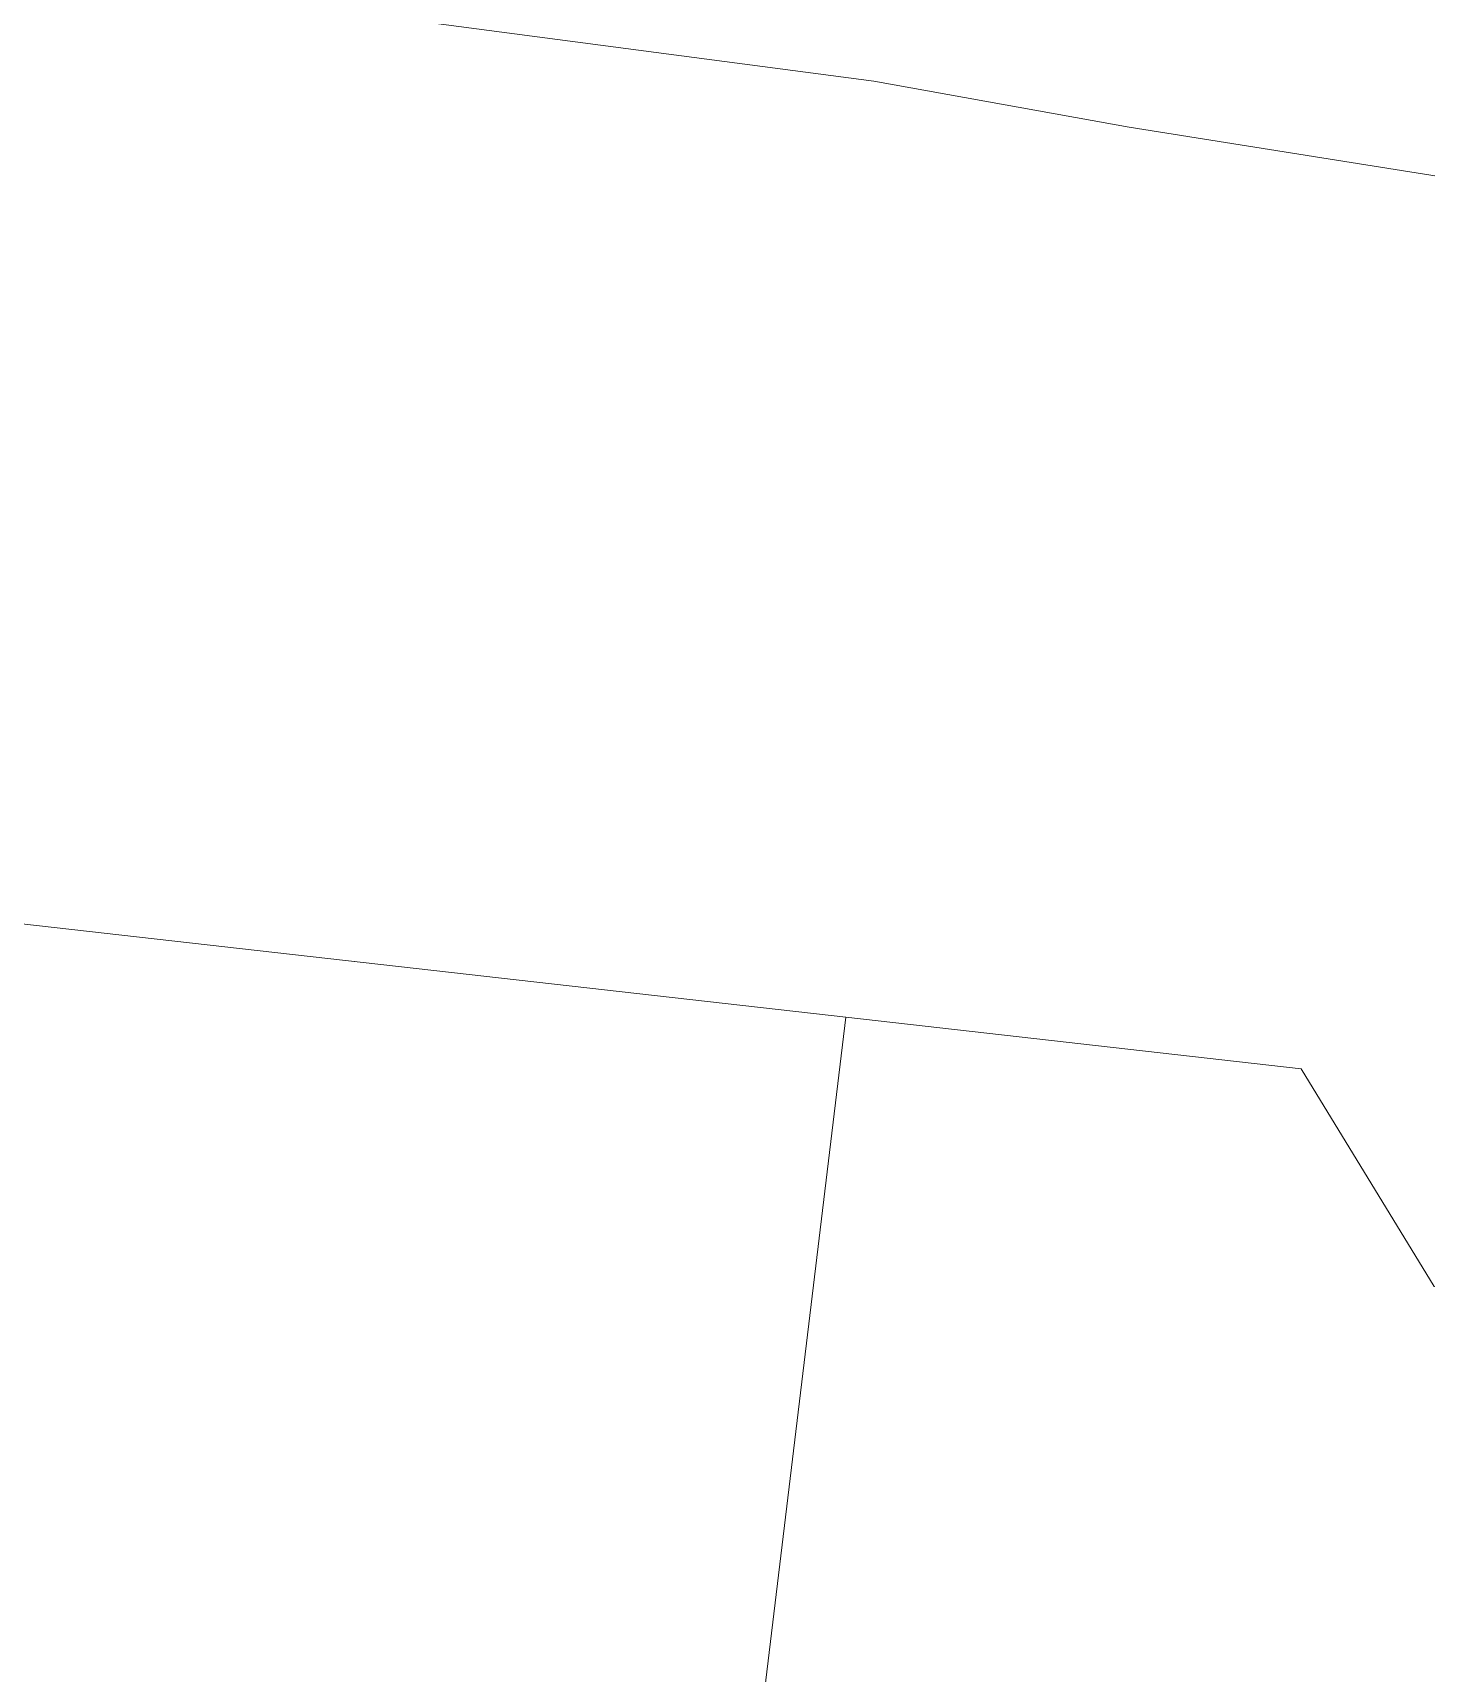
# Model space of a CAD drawing. Header units: metres. Extents: x 254239 to 260101, y 6186854 to 6190266.
# Drawn here: x 258070 to 258694, y 6188572 to 6189307 of the extents above; entities that cross this region are included whole.
import ezdxf

# ---------------------------------------------------------------- set-up
doc = ezdxf.new("R2010")
doc.units = ezdxf.units.M
doc.layers.add('Cadastre Land Parcels_SP_EXT', color=118, linetype='Continuous', lineweight=15)

msp = doc.modelspace()

# ---------------------------------------------------------------- linework, layer by layer
at = {"layer": 'Cadastre Land Parcels_SP_EXT', "linetype": 'Continuous'}
for points in [[(258818.975, 6189885.723), (258507.528, 6189698.33), (258506.908, 6189693.873), (258495.088, 6189695.564), (258463.76, 6189473.968), (258377.271, 6189460.179), (258168.793, 6189368.407), (258165.864, 6189343.022), (258163.53, 6189323.092), (258446.936, 6189285.605), (258561.274, 6189264.926), (258836.19, 6189221.154)], [(258836.1901, 6189221.1541), (258561.2736, 6189264.9259), (258446.936, 6189285.6046), (258163.5301, 6189323.092), (258055.8914, 6189337.2783), (258037.2839, 6189188.9277), (258024.1137, 6189083.9214), (257995.5252, 6188925.8972), (257993.869, 6188916.7417), (257993.7919, 6188916.1844), (258434.2682, 6188866.2411), (258638.3569, 6188843.1188), (258697.9218, 6188745.5384)]]:
    msp.add_lwpolyline(points, dxfattribs=at)
for points in [[(258386.502, 6188470.165), (258434.268, 6188866.241), (257993.792, 6188916.184), (257970.485, 6188744.079), (257941.401, 6188528.865), (257961.42, 6188526.611), (257902.858, 6188001.93), (258049.944, 6187948.81), (258287.568, 6187873.4), (258314.432, 6187873.209), (258386.502, 6188470.165)], [(258368.129, 6187881.153), (258409.199, 6187893.541), (258546.907, 6187953.505), (258747.635, 6188013.102), (258804.647, 6188020.907), (258823.94, 6188021.851), (258859.407, 6188325.077), (258868.895, 6188406.196), (258906.413, 6188726.299), (258848.874, 6188731.609), (258697.922, 6188745.538), (258638.357, 6188843.119), (258434.268, 6188866.241), (258386.502, 6188470.165), (258314.432, 6187873.209), (258327.037, 6187873.093), (258368.129, 6187881.153)]]:
    msp.add_lwpolyline(points, close=True, dxfattribs=at)

doc.saveas('drawing.dxf')
